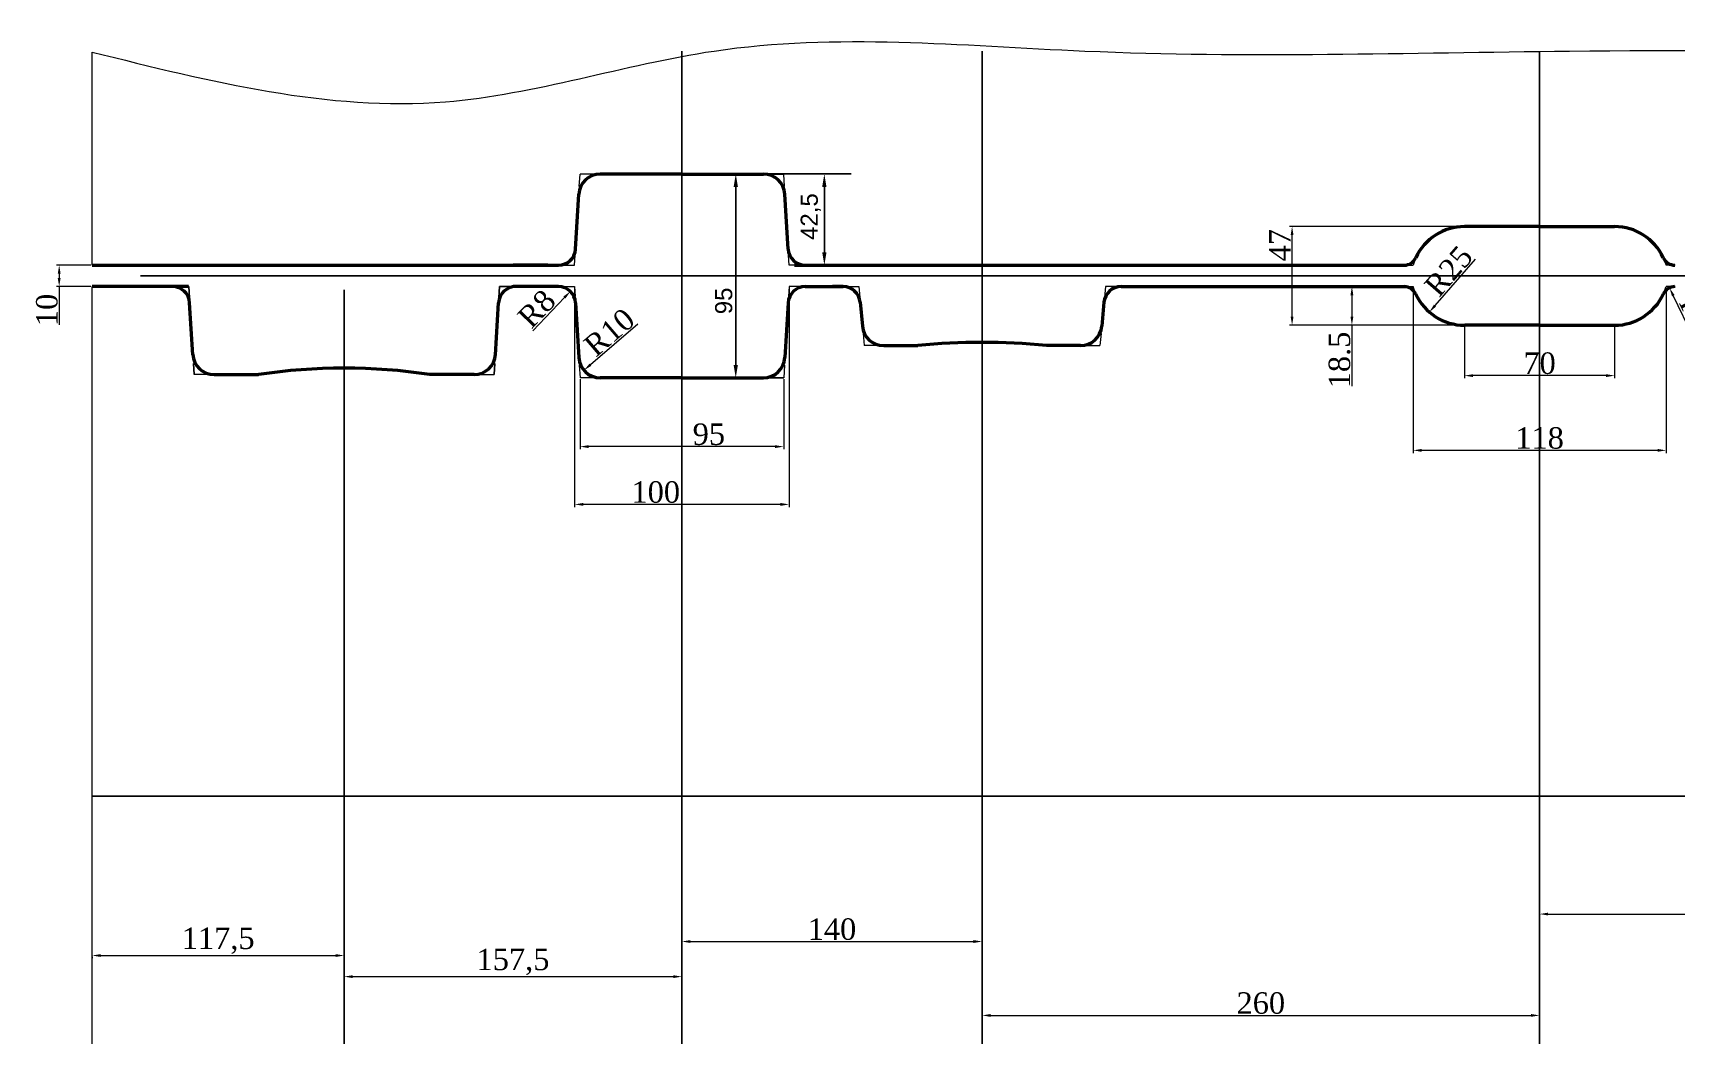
# Model space of a CAD drawing. Header units: millimetres. Extents: x -954 to 34898, y -2134 to 12006.
# Drawn here: x 28191 to 28957, y 8630 to 9098 of the extents above; entities that cross this region are included whole.
import ezdxf

# ---------------------------------------------------------------- set-up
doc = ezdxf.new("R2010")
doc.units = ezdxf.units.MM
doc.header["$LTSCALE"] = 3
for name, color, linetype, lineweight in [('контурная', 7, 'Continuous', 50), ('размерные', 7, 'Continuous', 25), ('тонкая', 7, 'Continuous', 20)]:
    doc.layers.add(name, color=color, linetype=linetype, lineweight=lineweight)
doc.layers.add('осевая', color=4, linetype='Continuous')
doc.styles.add('s2.5v4', font='times.ttf', dxfattribs={"height": 10})
doc.styles.add('s3v2.5', font='arial.ttf', dxfattribs={"width": 0.8, "height": 7.5})
doc.styles.get("Standard").update_dxf_attribs({"font": 'arial.ttf'})
doc.dimstyles.new('s2v4$0', dxfattribs={"dimtxt": 8, "dimasz": 6, "dimexe": 3, "dimexo": 0, "dimgap": 1.5, "dimtad": 1, "dimtxsty": 'Standard', "dimcen": 2.5, "dimadec": 0, "dimazin": 0, "dimtfac": 1, "dimtmove": 0, "dimatfit": 3, "dimfxl": 1, "dimarcsym": 0})
doc.dimstyles.new('s3v2.5', dxfattribs={"dimtxt": 7.5, "dimasz": 4, "dimexe": 1.25, "dimexo": 0.625, "dimtad": 1, "dimtxsty": 's3v2.5', "dimcen": 1.5, "dimclrd": 6, "dimclre": 256, "dimclrt": 1, "dimadec": 0, "dimazin": 0, "dimtfac": 1, "dimtmove": 0, "dimatfit": 3, "dimfxl": 1, "dimlwd": -1, "dimlwe": -1, "dimarcsym": 0})

# ---------------------------------------------------------------- blocks, each defined once
blk = doc.blocks.new('*D1262')
at = {"layer": 'Defpoints', "color": 0, "transparency": 16777216}
for p in [(28446.12, 8936.86), (28541.12, 8936.86), (28446.12, 8904.78)]:
    blk.add_point(p, dxfattribs=at)
at = {"layer": 'тонкая', "transparency": 16777216}
for p, q in [((28446.12, 8936.23), (28446.12, 8903.53)), ((28541.12, 8936.23), (28541.12, 8903.53))]:
    blk.add_line(p, q, dxfattribs=at)
at = {"layer": 'тонкая', "color": 6, "transparency": 16777216}
blk.add_line((28537.12, 8904.78), (28450.12, 8904.78), dxfattribs=at)
for points in [[(28450.12, 8905.44), (28450.12, 8904.11), (28446.12, 8904.78)], [(28537.12, 8905.44), (28537.12, 8904.11), (28541.12, 8904.78)]]:
    blk.add_solid(points, dxfattribs=at)
at = {"layer": 'тонкая', "color": 1, "transparency": 16777216, "insert": (28506.22, 8910.5), "char_height": 10, "attachment_point": 5, "style": 's2.5v4'}
blk.add_mtext('95', dxfattribs=at)
blk = doc.blocks.new('*D1263')
at = {"layer": 'Defpoints', "color": 0, "transparency": 16777216}
for p in [(28443.62, 8979.36), (28543.62, 8979.36), (28443.62, 8877.84)]:
    blk.add_point(p, dxfattribs=at)
at = {"layer": 'тонкая', "transparency": 16777216}
for p, q in [((28443.62, 8978.73), (28443.62, 8876.59)), ((28543.62, 8978.73), (28543.62, 8876.59))]:
    blk.add_line(p, q, dxfattribs=at)
at = {"layer": 'тонкая', "color": 6, "transparency": 16777216}
blk.add_line((28539.62, 8877.84), (28447.62, 8877.84), dxfattribs=at)
for points in [[(28447.62, 8878.5), (28447.62, 8877.17), (28443.62, 8877.84)], [(28539.62, 8878.5), (28539.62, 8877.17), (28543.62, 8877.84)]]:
    blk.add_solid(points, dxfattribs=at)
at = {"layer": 'тонкая', "color": 1, "transparency": 16777216, "insert": (28481.45, 8883.55), "char_height": 10, "attachment_point": 5, "style": 's2.5v4'}
blk.add_mtext('100', dxfattribs=at)
blk = doc.blocks.new('*D1264')
at = {"layer": 'Defpoints', "color": 0, "transparency": 16777216}
for p in [(28455.55, 8946.86), (28447.95, 8940.35)]:
    blk.add_point(p, dxfattribs=at)
at = {"layer": 'тонкая', "color": 6, "transparency": 16777216}
blk.add_line((28473.08, 8961.87), (28450.99, 8942.95), dxfattribs=at)
blk.add_solid([(28450.56, 8943.46), (28451.43, 8942.45), (28447.95, 8940.35)], dxfattribs=at)
at = {"layer": 'тонкая', "color": 1, "transparency": 16777216, "insert": (28459.84, 8958.05), "char_height": 10, "attachment_point": 5, "rotation": 40.57704, "style": 's2.5v4'}
blk.add_mtext('R10', dxfattribs=at)
blk = doc.blocks.new('*D1265')
at = {"layer": 'Defpoints', "color": 0, "transparency": 16777216}
for p in [(28441.61, 8977.14), (28436.08, 8971.36)]:
    blk.add_point(p, dxfattribs=at)
at = {"layer": 'тонкая', "color": 6, "transparency": 16777216}
blk.add_line((28424.07, 8958.79), (28438.84, 8974.25), dxfattribs=at)
blk.add_solid([(28438.36, 8974.71), (28439.32, 8973.79), (28441.61, 8977.14)], dxfattribs=at)
at = {"layer": 'тонкая', "color": 1, "transparency": 16777216, "insert": (28425.94, 8969.02), "char_height": 10, "attachment_point": 5, "rotation": 46.29101, "style": 's2.5v4'}
blk.add_mtext('R8', dxfattribs=at)
blk = doc.blocks.new('*D1273')
at = {"layer": 'Defpoints', "color": 0, "transparency": 16777216}
for p in [(28806.11, 8979.36), (28816.72, 8979.36), (28858.62, 8961.36)]:
    blk.add_point(p, dxfattribs=at)
at = {"layer": 'тонкая', "transparency": 16777216}
for p, q in [((28816.09, 8979.36), (28804.86, 8979.36)), ((28857.99, 8961.36), (28804.86, 8961.36))]:
    blk.add_line(p, q, dxfattribs=at)
at = {"layer": 'тонкая', "color": 6, "transparency": 16777216}
for p, q in [((28806.11, 8975.36), (28806.11, 8965.36)), ((28806.11, 8961.36), (28806.11, 8932.97))]:
    blk.add_line(p, q, dxfattribs=at)
for points in [[(28805.44, 8975.36), (28806.77, 8975.36), (28806.11, 8979.36)], [(28805.44, 8965.36), (28806.77, 8965.36), (28806.11, 8961.36)]]:
    blk.add_solid(points, dxfattribs=at)
at = {"layer": 'тонкая', "color": 1, "transparency": 16777216, "insert": (28800.38, 8945.16), "char_height": 10, "attachment_point": 5, "rotation": 90, "style": 's2.5v4'}
blk.add_mtext('18.5', dxfattribs=at)
blk = doc.blocks.new('*D1274')
at = {"layer": 'Defpoints', "color": 0, "transparency": 16777216}
for p in [(28858.62, 8961.36), (28928.63, 8961.36), (28858.62, 8937.87)]:
    blk.add_point(p, dxfattribs=at)
at = {"layer": 'тонкая', "transparency": 16777216}
for p, q in [((28858.62, 8960.73), (28858.62, 8936.62)), ((28928.63, 8960.73), (28928.63, 8936.62))]:
    blk.add_line(p, q, dxfattribs=at)
at = {"layer": 'тонкая', "color": 6, "transparency": 16777216}
blk.add_line((28924.63, 8937.87), (28862.62, 8937.87), dxfattribs=at)
for points in [[(28862.62, 8938.54), (28862.62, 8937.2), (28858.62, 8937.87)], [(28924.63, 8938.54), (28924.63, 8937.2), (28928.63, 8937.87)]]:
    blk.add_solid(points, dxfattribs=at)
at = {"layer": 'тонкая', "color": 1, "transparency": 16777216, "insert": (28893.62, 8943.6), "char_height": 10, "attachment_point": 5, "style": 's2.5v4'}
blk.add_mtext('70', dxfattribs=at)
blk = doc.blocks.new('*D1275')
at = {"layer": 'Defpoints', "color": 0, "transparency": 16777216}
for p in [(28834.62, 8979.36), (28952.63, 8979.36), (28834.62, 8903.03)]:
    blk.add_point(p, dxfattribs=at)
at = {"layer": 'тонкая', "transparency": 16777216}
for p, q in [((28834.62, 8978.73), (28834.62, 8901.78)), ((28952.63, 8978.73), (28952.63, 8901.78))]:
    blk.add_line(p, q, dxfattribs=at)
at = {"layer": 'тонкая', "color": 6, "transparency": 16777216}
blk.add_line((28948.63, 8903.03), (28838.62, 8903.03), dxfattribs=at)
for points in [[(28838.62, 8903.69), (28838.62, 8902.36), (28834.62, 8903.03)], [(28948.63, 8903.69), (28948.63, 8902.36), (28952.63, 8903.03)]]:
    blk.add_solid(points, dxfattribs=at)
at = {"layer": 'тонкая', "color": 1, "transparency": 16777216, "insert": (28893.62, 8908.74), "char_height": 10, "attachment_point": 5, "style": 's2.5v4'}
blk.add_mtext('118', dxfattribs=at)
blk = doc.blocks.new('*D1276')
at = {"layer": 'Defpoints', "color": 0, "transparency": 16777216}
for p in [(28954.23, 8978.75), (28956.85, 8973.36)]:
    blk.add_point(p, dxfattribs=at)
at = {"layer": 'тонкая', "color": 6, "transparency": 16777216}
blk.add_line((28965.44, 8955.67), (28955.98, 8975.16), dxfattribs=at)
blk.add_solid([(28956.58, 8975.45), (28955.38, 8974.86), (28954.23, 8978.75)], dxfattribs=at)
at = {"layer": 'тонкая', "color": 1, "transparency": 16777216, "insert": (28966.72, 8966.11), "char_height": 10, "attachment_point": 5, "rotation": 295.89412, "style": 's2.5v4'}
blk.add_mtext('R6', dxfattribs=at)
blk = doc.blocks.new('*D1278')
at = {"layer": 'Defpoints', "color": 0, "transparency": 16777216}
for p in [(28218.62, 8667.56), (28336.12, 8667.56), (28336.12, 8667.56)]:
    blk.add_point(p, dxfattribs=at)
at = {"layer": 'тонкая', "color": 6, "transparency": 16777216}
blk.add_line((28222.62, 8667.56), (28332.12, 8667.56), dxfattribs=at)
at = {"layer": 'тонкая', "transparency": 16777216}
for p, q in [((28218.62, 8666.93), (28218.62, 8666.31)), ((28336.12, 8666.93), (28336.12, 8666.31))]:
    blk.add_line(p, q, dxfattribs=at)
at = {"layer": 'тонкая', "color": 6, "transparency": 16777216}
for points in [[(28222.62, 8668.22), (28222.62, 8666.89), (28218.62, 8667.56)], [(28332.12, 8668.22), (28332.12, 8666.89), (28336.12, 8667.56)]]:
    blk.add_solid(points, dxfattribs=at)
at = {"layer": 'тонкая', "color": 1, "transparency": 16777216, "insert": (28277.37, 8674.41), "char_height": 10, "attachment_point": 5, "style": 's2.5v4'}
blk.add_mtext('117,5', dxfattribs=at)
blk = doc.blocks.new('*D1279')
at = {"layer": 'Defpoints', "color": 0, "transparency": 16777216}
for p in [(28336.12, 8657.7), (28493.62, 8657.7), (28493.62, 8657.7)]:
    blk.add_point(p, dxfattribs=at)
at = {"layer": 'тонкая', "transparency": 16777216}
for p, q in [((28336.12, 8657.08), (28336.12, 8656.45)), ((28493.62, 8657.08), (28493.62, 8656.45))]:
    blk.add_line(p, q, dxfattribs=at)
at = {"layer": 'тонкая', "color": 6, "transparency": 16777216}
blk.add_line((28340.12, 8657.7), (28489.62, 8657.7), dxfattribs=at)
for points in [[(28340.12, 8658.37), (28340.12, 8657.04), (28336.12, 8657.7)], [(28489.62, 8658.37), (28489.62, 8657.04), (28493.62, 8657.7)]]:
    blk.add_solid(points, dxfattribs=at)
at = {"layer": 'тонкая', "color": 1, "transparency": 16777216, "insert": (28414.87, 8664.56), "char_height": 10, "attachment_point": 5, "style": 's2.5v4'}
blk.add_mtext('157,5', dxfattribs=at)
blk = doc.blocks.new('*D1286')
at = {"layer": 'Defpoints', "color": 0, "transparency": 16777216}
for p in [(28778.21, 9007.36), (28880.74, 9007.36), (28867.74, 8961.36)]:
    blk.add_point(p, dxfattribs=at)
at = {"layer": 'тонкая', "transparency": 16777216}
for p, q in [((28880.11, 9007.36), (28776.96, 9007.36)), ((28867.11, 8961.36), (28776.96, 8961.36))]:
    blk.add_line(p, q, dxfattribs=at)
at = {"layer": 'тонкая', "color": 6, "transparency": 16777216}
blk.add_line((28778.21, 8965.36), (28778.21, 9003.36), dxfattribs=at)
for points in [[(28777.54, 9003.36), (28778.87, 9003.36), (28778.21, 9007.36)], [(28777.54, 8965.36), (28778.87, 8965.36), (28778.21, 8961.36)]]:
    blk.add_solid(points, dxfattribs=at)
at = {"layer": 'тонкая', "color": 1, "transparency": 16777216, "insert": (28772.48, 8998.66), "char_height": 10, "attachment_point": 5, "rotation": 90, "style": 's2.5v4'}
blk.add_mtext('47', dxfattribs=at)
blk = doc.blocks.new('*D1295')
at = {"layer": 'Defpoints', "color": 0, "transparency": 16777216}
for p in [(28858.62, 8986.36), (28842.23, 8967.48)]:
    blk.add_point(p, dxfattribs=at)
at = {"layer": 'тонкая', "color": 6, "transparency": 16777216}
blk.add_line((28863.62, 8992.12), (28844.85, 8970.5), dxfattribs=at)
blk.add_solid([(28844.34, 8970.94), (28845.35, 8970.06), (28842.23, 8967.48)], dxfattribs=at)
at = {"layer": 'тонкая', "color": 1, "transparency": 16777216, "insert": (28851.23, 8986.57), "char_height": 10, "attachment_point": 5, "rotation": 49.03395, "style": 's2.5v4'}
blk.add_mtext('R25', dxfattribs=at)
blk = doc.blocks.new('*D1327')
at = {"layer": 'Defpoints', "color": 0, "transparency": 16777216}
for p in [(28633.62, 8639.63), (28893.62, 8639.63), (28893.62, 8639.63)]:
    blk.add_point(p, dxfattribs=at)
at = {"layer": 'тонкая', "transparency": 16777216}
for p, q in [((28633.62, 8640.26), (28633.62, 8640.88)), ((28893.62, 8640.26), (28893.62, 8640.88))]:
    blk.add_line(p, q, dxfattribs=at)
at = {"layer": 'тонкая', "color": 6, "transparency": 16777216}
blk.add_line((28637.62, 8639.63), (28889.62, 8639.63), dxfattribs=at)
for points in [[(28637.62, 8640.3), (28637.62, 8638.96), (28633.62, 8639.63)], [(28889.62, 8640.3), (28889.62, 8638.96), (28893.62, 8639.63)]]:
    blk.add_solid(points, dxfattribs=at)
at = {"layer": 'тонкая', "color": 1, "transparency": 16777216, "insert": (28763.62, 8645.34), "char_height": 10, "attachment_point": 5, "style": 's2.5v4'}
blk.add_mtext('260', dxfattribs=at)
blk = doc.blocks.new('*D1328')
at = {"layer": 'Defpoints', "color": 0, "transparency": 16777216}
for p in [(28893.62, 8686.88), (29204.62, 8686.88), (29204.62, 8686.88)]:
    blk.add_point(p, dxfattribs=at)
at = {"layer": 'тонкая', "transparency": 16777216}
for p, q in [((28893.62, 8687.5), (28893.62, 8688.13)), ((29204.62, 8687.5), (29204.62, 8688.13))]:
    blk.add_line(p, q, dxfattribs=at)
at = {"layer": 'тонкая', "color": 6, "transparency": 16777216}
blk.add_line((28897.62, 8686.88), (29200.62, 8686.88), dxfattribs=at)
for points in [[(28897.62, 8687.54), (28897.62, 8686.21), (28893.62, 8686.88)], [(29200.62, 8687.54), (29200.62, 8686.21), (29204.62, 8686.88)]]:
    blk.add_solid(points, dxfattribs=at)
at = {"layer": 'тонкая', "color": 1, "transparency": 16777216, "insert": (29049.12, 8692.59), "char_height": 10, "attachment_point": 5, "style": 's2.5v4'}
blk.add_mtext('311', dxfattribs=at)
blk = doc.blocks.new('*D1574')
at = {"layer": 'Defpoints', "color": 0, "transparency": 16777216}
for p in [(28541.12, 9031.86), (28551.16, 8989.36), (28560.07, 8989.36)]:
    blk.add_point(p, dxfattribs=at)
at = {"layer": 'размерные', "color": 0, "lineweight": -2, "transparency": 16777216}
for p, q in [((28541.12, 9031.86), (28563.07, 9031.86)), ((28560.07, 9025.86), (28560.07, 8995.36)), ((28551.16, 8989.36), (28563.07, 8989.36))]:
    blk.add_line(p, q, dxfattribs=at)
at = {"layer": 'размерные', "color": 0, "transparency": 16777216}
for points in [[(28559.07, 9025.86), (28561.07, 9025.86), (28560.07, 9031.86)], [(28559.07, 8995.36), (28561.07, 8995.36), (28560.07, 8989.36)]]:
    blk.add_solid(points, dxfattribs=at)
at = {"layer": 'размерные', "color": 0, "transparency": 16777216, "insert": (28553.76, 9012.01), "char_height": 8, "attachment_point": 5, "rotation": 90}
blk.add_mtext('42,5', dxfattribs=at)
blk = doc.blocks.new('*D1575')
at = {"layer": 'Defpoints', "color": 0, "transparency": 16777216}
for p in [(28518.76, 9031.86), (28572.61, 9031.86), (28541.12, 8936.86)]:
    blk.add_point(p, dxfattribs=at)
at = {"layer": 'размерные', "color": 0, "lineweight": -2, "transparency": 16777216}
for p, q in [((28572.61, 9031.86), (28515.76, 9031.86)), ((28518.76, 8942.86), (28518.76, 9025.86)), ((28541.12, 8936.86), (28515.76, 8936.86))]:
    blk.add_line(p, q, dxfattribs=at)
at = {"layer": 'размерные', "color": 0, "transparency": 16777216}
for points in [[(28517.76, 9025.86), (28519.76, 9025.86), (28518.76, 9031.86)], [(28517.76, 8942.86), (28519.76, 8942.86), (28518.76, 8936.86)]]:
    blk.add_solid(points, dxfattribs=at)
at = {"layer": 'размерные', "color": 0, "transparency": 16777216, "insert": (28513.17, 8972.7), "char_height": 8, "attachment_point": 5, "rotation": 90}
blk.add_mtext('95', dxfattribs=at)
blk = doc.blocks.new('*D1929')
at = {"layer": 'Defpoints', "color": 0, "transparency": 16777216}
for p in [(28493.62, 8674.08), (28633.62, 8674.08), (28633.62, 8674.08)]:
    blk.add_point(p, dxfattribs=at)
at = {"layer": 'тонкая', "transparency": 16777216}
for p, q in [((28493.62, 8674.71), (28493.62, 8675.33)), ((28633.62, 8674.71), (28633.62, 8675.33))]:
    blk.add_line(p, q, dxfattribs=at)
at = {"layer": 'тонкая', "color": 6, "transparency": 16777216}
blk.add_line((28497.62, 8674.08), (28629.62, 8674.08), dxfattribs=at)
for points in [[(28497.62, 8674.75), (28497.62, 8673.41), (28493.62, 8674.08)], [(28629.62, 8674.75), (28629.62, 8673.41), (28633.62, 8674.08)]]:
    blk.add_solid(points, dxfattribs=at)
at = {"layer": 'тонкая', "color": 1, "transparency": 16777216, "insert": (28563.62, 8679.79), "char_height": 10, "attachment_point": 5, "style": 's2.5v4'}
blk.add_mtext('140', dxfattribs=at)
blk = doc.blocks.new('*D1931')
at = {"layer": 'Defpoints', "color": 0, "transparency": 16777216}
for p in [(28218.62, 8989.36), (28203.23, 8979.36), (28218.62, 8979.36)]:
    blk.add_point(p, dxfattribs=at)
at = {"layer": 'тонкая', "transparency": 16777216}
for p, q in [((28218, 8989.36), (28201.98, 8989.36)), ((28218, 8979.36), (28201.98, 8979.36))]:
    blk.add_line(p, q, dxfattribs=at)
at = {"layer": 'тонкая', "color": 6, "transparency": 16777216}
for p, q in [((28203.23, 8985.36), (28203.23, 8983.36)), ((28203.23, 8979.36), (28203.23, 8961.6))]:
    blk.add_line(p, q, dxfattribs=at)
for points in [[(28202.56, 8985.36), (28203.89, 8985.36), (28203.23, 8989.36)], [(28202.56, 8983.36), (28203.89, 8983.36), (28203.23, 8979.36)]]:
    blk.add_solid(points, dxfattribs=at)
at = {"layer": 'тонкая', "color": 1, "transparency": 16777216, "insert": (28197.52, 8968.48), "char_height": 10, "attachment_point": 5, "rotation": 90, "style": 's2.5v4'}
blk.add_mtext('10', dxfattribs=at)

msp = doc.modelspace()

# ---------------------------------------------------------------- linework, layer by layer
at = {"layer": 'контурная'}
for p, q in [((28493.621, 9031.856), (28455.55, 9031.856)), ((28493.621, 9031.856), (28531.692, 9031.856)), ((28444.064, 8996.886), (28445.567, 9022.443)), ((28543.178, 8996.886), (28541.674, 9022.443)), ((28893.621, 9007.356), (28858.756, 9007.356)), ((28893.621, 9007.356), (28928.626, 9007.356)), ((28218.621, 8989.356), (28436.077, 8989.356)), ((28431.077, 8989.356), (28414.957, 8989.356)), ((28546.164, 8989.356), (28831.388, 8989.356)), ((28263.605, 8979.356), (28218.621, 8979.356)), ((28436.077, 8979.356), (28414.957, 8979.356)), ((28551.164, 8979.356), (28568.815, 8979.356)), ((28568.815, 8979.356), (28563.925, 8979.356)), ((28698.426, 8979.356), (28703.316, 8979.356)), ((28703.426, 8979.356), (28831.388, 8979.356)), ((28265.556, 8947.624), (28264.079, 8971.843)), ((28406.686, 8947.624), (28408.163, 8971.843)), ((28444.064, 8971.826), (28445.567, 8946.269)), ((28543.178, 8971.826), (28541.674, 8946.269)), ((28576.782, 8972.08), (28577.794, 8960.951)), ((28690.459, 8972.08), (28689.448, 8960.951)), ((28893.621, 8961.356), (28858.756, 8961.356)), ((28893.621, 8961.356), (28928.626, 8961.356)), ((28587.753, 8951.856), (28603.621, 8951.856)), ((28679.489, 8951.856), (28663.621, 8951.856)), ((28275.53, 8938.356), (28296.121, 8938.356)), ((28396.726, 8938.356), (28376.121, 8938.356)), ((28493.621, 8936.856), (28455.55, 8936.856)), ((28493.621, 8936.856), (28531.692, 8936.856))]:
    msp.add_line(p, q, dxfattribs=at)
for centre, radius, start, end in [((28455.55, 9021.856), 10, 90, 176.633539), ((28531.692, 9021.856), 10, 3.366461, 90), ((28858.616, 8982.356), 25, 90, 155.206138), ((28928.626, 8982.356), 25, 24.793862, 90), ((28436.077, 8997.356), 8, 270, 356.633539), ((28551.164, 8997.356), 8, 183.366461, 270), ((28830.473, 8995.356), 6, 270, 335.206138), ((28956.768, 8995.356), 6, 204.793862, 270), ((28256.094, 8971.356), 8, 3.489325, 90), ((28416.148, 8971.356), 8, 90, 176.510675), ((28436.077, 8971.356), 8, 3.366461, 90), ((28551.164, 8971.356), 8, 90, 176.633539), ((28568.815, 8971.356), 8, 5.194429, 90), ((28698.426, 8971.356), 8, 90, 174.805571), ((28830.473, 8973.356), 6, 24.793862, 90), ((28858.616, 8986.356), 25, 204.793862, 270), ((28928.626, 8986.356), 25, 270, 335.206138), ((28956.768, 8973.356), 6, 90, 155.206138), ((28587.753, 8961.856), 10, 185.194429, 270), ((28679.489, 8961.856), 10, 270, 354.805571), ((28633.621, 8652.606), 300.75, 84.27519, 95.72481), ((28275.53, 8948.356), 10, 183.489325, 270), ((28396.712, 8948.356), 10, 270, 356.510675), ((28455.55, 8946.856), 10, 183.366461, 270), ((28531.692, 8946.856), 10, 270, 356.633539), ((28336.121, 8673.189), 268.167, 81.421693, 98.578307)]:
    msp.add_arc(centre, radius, start, end, dxfattribs=at)
at = {"layer": 'осевая'}
for p, q in [((28493.621, 8444.243), (28493.621, 9089.18)), ((28633.621, 8455.51), (28633.621, 9089.18)), ((28893.621, 8455.51), (28893.621, 9089.18)), ((28241.113, 8984.356), (29350.504, 8984.356)), ((28336.121, 8444.243), (28336.121, 8977.926)), ((28218.621, 8741.856), (29339.304, 8741.856))]:
    msp.add_line(p, q, dxfattribs=at)
at = {"layer": 'размерные'}
for p, q in [((28256.094, 8979.356), (28263.621, 8979.356)), ((28263.943, 8974.071), (28263.621, 8979.356)), ((28408.298, 8974.071), (28408.621, 8979.356)), ((28416.148, 8979.356), (28408.621, 8979.356)), ((28266.121, 8938.356), (28265.809, 8943.464)), ((28406.121, 8938.356), (28406.432, 8943.464))]:
    msp.add_line(p, q, dxfattribs=at)
at = {"layer": 'тонкая'}
for p, q in [((28218.621, 8989.356), (28218.621, 9088.715)), ((28445.779, 9026.042), (28446.121, 9031.856)), ((28455.55, 9031.856), (28446.121, 9031.856)), ((28531.692, 9031.856), (28541.121, 9031.856)), ((28541.463, 9026.042), (28541.121, 9031.856)), ((28443.621, 8989.356), (28443.896, 8994.031)), ((28543.621, 8989.356), (28543.346, 8994.031)), ((28835.599, 8992.114), (28834.616, 8989.356)), ((28951.643, 8992.114), (28952.626, 8989.356)), ((28436.077, 8989.356), (28443.621, 8989.356)), ((28551.164, 8989.356), (28543.621, 8989.356)), ((28830.388, 8989.356), (28834.616, 8989.356)), ((28956.854, 8989.356), (28952.626, 8989.356)), ((28956.854, 8989.356), (28952.626, 8989.356)), ((28218.621, 8504.356), (28218.621, 8979.356)), ((28436.077, 8979.356), (28443.621, 8979.356)), ((28443.621, 8979.356), (28443.896, 8974.682)), ((28543.621, 8979.356), (28543.346, 8974.682)), ((28551.164, 8979.356), (28543.621, 8979.356)), ((28568.815, 8979.356), (28576.121, 8979.356)), ((28576.121, 8979.356), (28576.58, 8974.304)), ((28691.121, 8979.356), (28690.661, 8974.304)), ((28698.426, 8979.356), (28691.121, 8979.356)), ((28830.388, 8979.356), (28834.616, 8979.356)), ((28835.599, 8976.599), (28834.616, 8979.356)), ((28951.643, 8976.599), (28952.626, 8979.356)), ((28956.854, 8979.356), (28952.626, 8979.356)), ((28578.11, 8957.479), (28578.621, 8951.856)), ((28587.753, 8951.856), (28578.621, 8951.856)), ((28679.489, 8951.856), (28688.621, 8951.856)), ((28689.132, 8957.479), (28688.621, 8951.856)), ((28275.515, 8938.356), (28266.121, 8938.356)), ((28396.726, 8938.356), (28406.121, 8938.356)), ((28396.726, 8938.356), (28406.121, 8938.356)), ((28445.779, 8942.67), (28446.121, 8936.856)), ((28455.55, 8936.856), (28446.121, 8936.856)), ((28531.692, 8936.856), (28541.121, 8936.856)), ((28541.463, 8942.67), (28541.121, 8936.856))]:
    msp.add_line(p, q, dxfattribs=at)
msp.add_spline([(28218.621, 9088.715), (28383.396, 9065.534), (28508.621, 9089.18), (28681.621, 9089.18), (28907.621, 9089.18), (29207.617, 9089.18), (29290.617, 9089.18), (29374.251, 9083.74)], degree=3, dxfattribs=at)

# ---------------------------------------------------------------- dimensions: what is measured, and where the dimension line sits
at = {"layer": 'размерные'}
for base, p1, p2, picture, middle in [((28518.759, 9031.856), (28541.121, 8936.856), (28572.611, 9031.856), '*D1575', (28518.759, 8972.704)), ((28560.07, 8989.356), (28541.121, 9031.856), (28551.164, 8989.356), '*D1574', (28560.07, 9012.009))]:
    dim = msp.add_linear_dim(base=base, p1=p1, p2=p2, angle=90, dimstyle='s2v4$0', dxfattribs=at)
    dim.commit()
    dim.dimension.update_dxf_attribs({"geometry": picture, "text_midpoint": middle, "dimtype": 160})
at = {"layer": 'тонкая'}
for base, p1, p2, text, picture, middle in [((28778.207, 9007.356), (28867.736, 8961.356), (28880.736, 9007.356), '47', '*D1286', (28778.207, 8998.659)), ((28806.107, 8979.356), (28858.616, 8961.356), (28816.719, 8979.356), '18.5', '*D1273', (28806.107, 8945.163))]:
    dim = msp.add_linear_dim(base=base, p1=p1, p2=p2, angle=90, text=text, dimstyle='s3v2.5', override={"dimtxsty": 's2.5v4'}, dxfattribs=at)
    dim.commit()
    dim.dimension.update_dxf_attribs({"geometry": picture, "text_midpoint": middle, "dimtype": 160})
for center, mpoint, picture, middle in [((28858.616, 8986.356), (28842.225, 8967.479), '*D1295', (28855.547, 8982.822)), ((28436.077, 8971.356), (28441.605, 8977.139), '*D1265', (28430.073, 8965.075)), ((28956.854, 8973.356), (28954.233, 8978.754), '*D1276', (28961.583, 8963.614)), ((28455.55, 8946.856), (28447.954, 8940.351), '*D1264', (28463.557, 8953.714))]:
    dim = msp.add_radius_dim(center=center, mpoint=mpoint, dimstyle='s3v2.5', override={"dimtxsty": 's2.5v4'}, dxfattribs=at)
    dim.commit()
    dim.dimension.update_dxf_attribs({"geometry": picture, "text_midpoint": middle, "dimtype": 164})
dim = msp.add_linear_dim(base=(28203.228, 8979.356), p1=(28218.621, 8989.356), p2=(28218.621, 8979.356), angle=90, dimstyle='s3v2.5', override={"dimtxsty": 's2.5v4'}, dxfattribs=at)
dim.commit()
dim.dimension.update_dxf_attribs({"geometry": '*D1931', "text_midpoint": (28197.516, 8968.477)})
for base, p1, p2, picture, middle in [((28443.621, 8877.838), (28543.621, 8979.356), (28443.621, 8979.356), '*D1263', (28481.45, 8877.838)), ((28446.121, 8904.777), (28541.121, 8936.856), (28446.121, 8936.856), '*D1262', (28506.219, 8904.777))]:
    dim = msp.add_linear_dim(base=base, p1=p1, p2=p2, dimstyle='s3v2.5', override={"dimtxsty": 's2.5v4'}, dxfattribs=at)
    dim.commit()
    dim.dimension.update_dxf_attribs({"geometry": picture, "text_midpoint": middle, "dimtype": 160})
for base, p1, p2, override, picture, middle in [((28834.616, 8903.027), (28952.626, 8979.356), (28834.616, 8979.356), {"dimdec": 0, "dimtxsty": 's2.5v4'}, '*D1275', (28893.621, 8908.739)), ((28858.616, 8937.87), (28928.626, 8961.356), (28858.616, 8961.356), {"dimdec": 0, "dimtxsty": 's2.5v4'}, '*D1274', (28893.621, 8943.596)), ((29204.617, 8686.876), (28893.621, 8686.876), (29204.617, 8686.876), {"dimtxsty": 's2.5v4'}, '*D1328', (29049.119, 8692.588)), ((28633.621, 8674.08), (28493.621, 8674.08), (28633.621, 8674.08), {"dimtxsty": 's2.5v4'}, '*D1929', (28563.621, 8679.792)), ((28336.121, 8667.556), (28218.621, 8667.556), (28336.121, 8667.556), {"dimtxsty": 's2.5v4'}, '*D1278', (28277.371, 8674.41)), ((28493.621, 8657.704), (28336.121, 8657.704), (28493.621, 8657.704), {"dimtxsty": 's2.5v4'}, '*D1279', (28414.871, 8664.559)), ((28893.621, 8639.632), (28633.621, 8639.632), (28893.621, 8639.632), {"dimtxsty": 's2.5v4'}, '*D1327', (28763.621, 8645.343))]:
    dim = msp.add_linear_dim(base=base, p1=p1, p2=p2, dimstyle='s3v2.5', override=override, dxfattribs=at)
    dim.commit()
    dim.dimension.update_dxf_attribs({"geometry": picture, "text_midpoint": middle})

doc.saveas('drawing.dxf')
